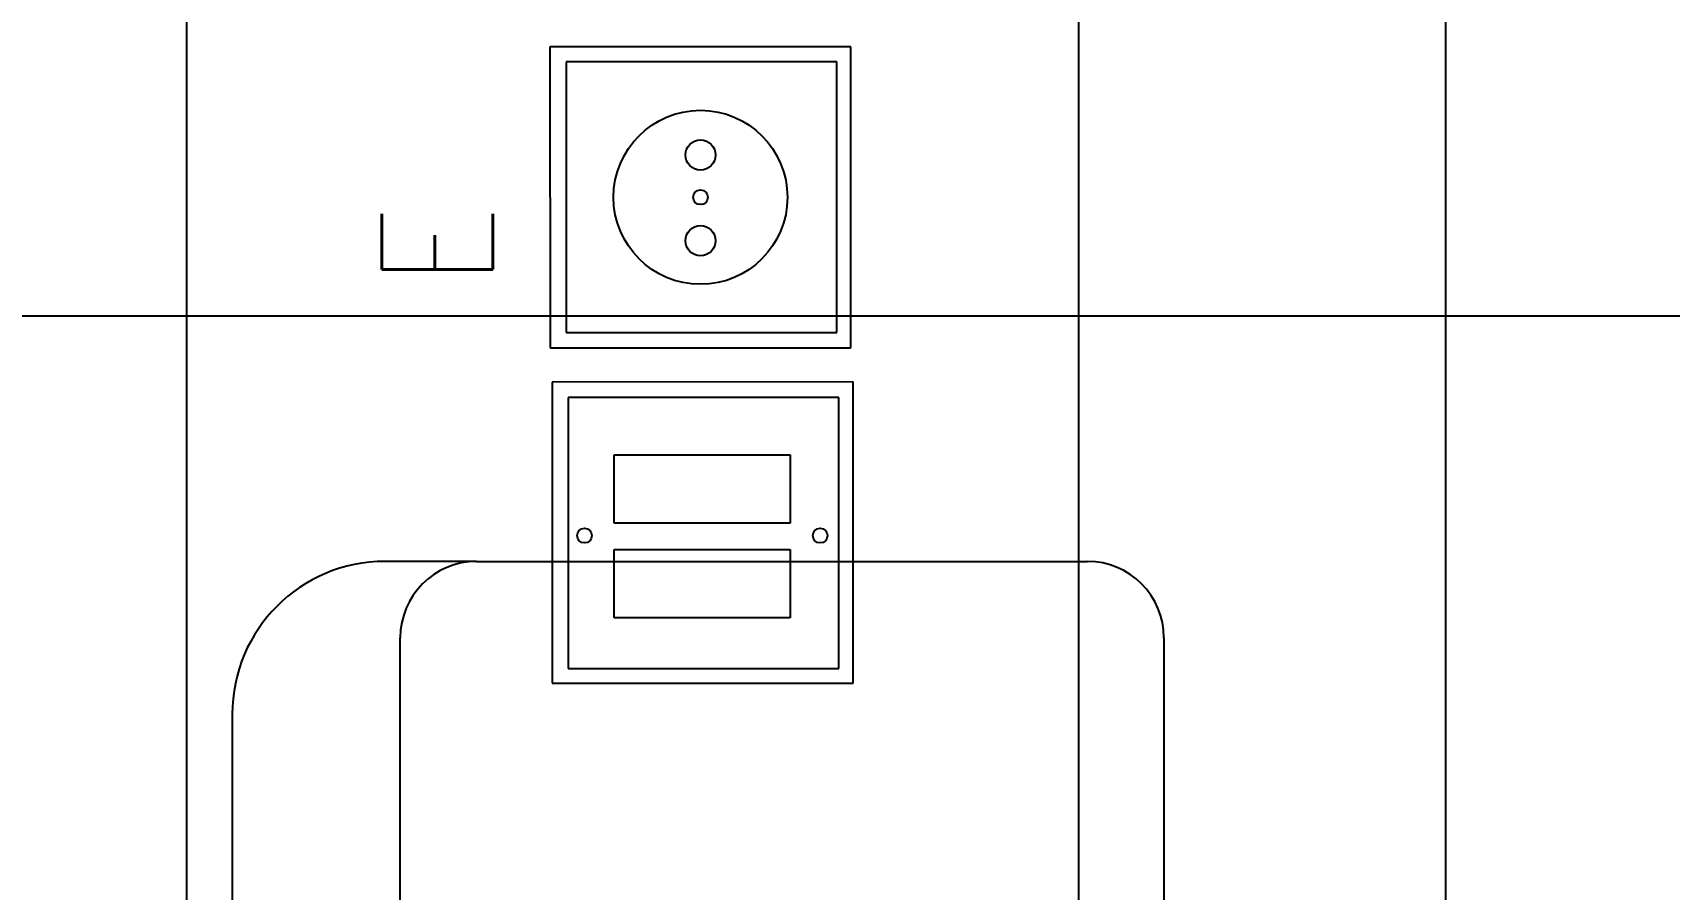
# Model space of a CAD drawing. Header units: inches. Extents: x 567429 to 582707, y 126347 to 133675.
# Drawn here: x 581175.4 to 581282.6, y 131535.9 to 131592 of the extents above; entities that cross this region are included whole.
import ezdxf

# ---------------------------------------------------------------- set-up
doc = ezdxf.new("R2010")
doc.units = ezdxf.units.IN
doc.header["$MEASUREMENT"] = 0
for name, color, linetype in [('BORD', 3, 'Continuous'), ('FIRE WIRE', 4, 'Continuous'), ('mobl', 11, 'Continuous'), ('NURSE CALL WIRE', 4, 'Continuous'), ('wall kanaf', 4, 'Continuous')]:
    doc.layers.add(name, color=color, linetype=linetype)
doc.styles.add('ROMANS', font='romans.shx')

# ---------------------------------------------------------------- blocks, each defined once
blk = doc.blocks.new('BOARD2')
at = {"layer": 'BORD', "color": 4}
for p, q in [((-163.07, 0), (163.07, 0)), ((163.07, -61.63), (-163.07, -61.63))]:
    blk.add_line(p, q, dxfattribs=at)
at = {"layer": 'BORD'}
for p, q in [((-24.24, -25.26), (-24.24, -46.05)), ((-3.44, -25.26), (-24.24, -25.26)), ((-3.44, -46.05), (-3.44, -25.26)), ((-1.07, -25.11), (-1.07, -45.9)), ((19.72, -25.11), (-1.07, -25.11)), ((19.72, -45.9), (19.72, -25.11)), ((-23.23, -26.36), (-23.23, -45.07)), ((-4.52, -26.36), (-23.23, -26.36)), ((-4.52, -45.07), (-4.52, -26.36)), ((-0.03, -26.22), (-0.03, -44.93)), ((18.68, -26.22), (-0.03, -26.22)), ((18.68, -44.93), (18.68, -26.22)), ((-23.23, -45.07), (-4.52, -45.07)), ((-0.03, -44.93), (18.68, -44.93)), ((-24.24, -46.05), (-3.44, -46.05)), ((-1.07, -45.9), (19.72, -45.9))]:
    blk.add_line(p, q, dxfattribs=at)
at = {"layer": 'BORD', "color": 30}
for p, q in [((-19.72, -41.71), (-19.72, -29.53)), ((-19.72, -29.53), (-15.01, -29.53)), ((-15.01, -29.53), (-15.01, -41.71)), ((-13.18, -41.71), (-13.18, -29.53)), ((-13.18, -29.53), (-8.47, -29.53)), ((-8.47, -29.53), (-8.47, -41.71)), ((-15.01, -41.71), (-19.72, -41.71)), ((-8.47, -41.71), (-13.18, -41.71))]:
    blk.add_line(p, q, dxfattribs=at)
for centre, radius in [((-14.05, -27.49), 0.509), ((9.32, -35.51), 6.01), ((9.32, -35.51), 0.509), ((-14.05, -43.78), 0.509)]:
    blk.add_circle(centre, radius, dxfattribs=at)
at = {"layer": 'BORD', "color": 2}
for centre in [(6.32, -35.51), (12.24, -35.51)]:
    blk.add_circle(centre, 1.04, dxfattribs=at)
at = {"layer": 'BORD', "color": 2, "style": 'ROMANS', "width": 0.9}
blk.add_text('E', height=7.66, dxfattribs=at).set_placement((3.15, -21.15))

msp = doc.modelspace()

# ---------------------------------------------------------------- linework, layer by layer
at = {"layer": 'FIRE WIRE'}
msp.add_line((580876.21, 131573.45), (581470.93, 131573.45), dxfattribs=at)
at = {"layer": 'mobl', "color": 15}
for p, q in [((581204.49, 131557.38), (581198.49, 131557.38)), ((581204.49, 131557.38), (581244.49, 131557.38)), ((581199.49, 131512.38), (581199.49, 131552.38)), ((581249.49, 131552.38), (581249.49, 131512.38)), ((581188.49, 131547.38), (581188.49, 131517.38))]:
    msp.add_line(p, q, dxfattribs=at)
for centre, radius, start, end in [((581198.49, 131547.38), 10, 90, 180), ((581204.49, 131552.38), 5, 90, 180), ((581244.49, 131552.38), 5, 0, 90)]:
    msp.add_arc(centre, radius, start, end, dxfattribs=at)
at = {"layer": 'NURSE CALL WIRE'}
msp.add_line((581267.95, 131429.34), (581267.95, 131715.73), dxfattribs=at)
at = {"layer": 'wall kanaf', "color": 15, "lineweight": 20, "ltscale": 0.1}
msp.add_line((581185.49, 131112.79), (581185.49, 131859.79), dxfattribs=at)

# ---------------------------------------------------------------- block references
at = {"layer": 'BORD', "ltscale": 5, "xscale": 0.947301618010808, "yscale": 0.947301618010808, "zscale": 0.947301618010808, "rotation": 90.0091431634973}
msp.add_blockref('BOARD2', (581185.51, 131572.37), dxfattribs=at)

doc.saveas('drawing.dxf')
